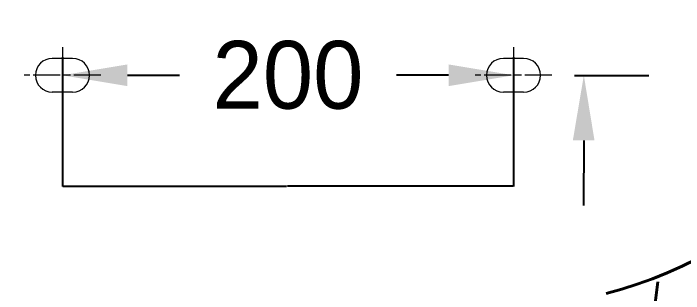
# Model space of a CAD drawing. Extents: x 63409 to 65835, y 58125 to 61555.
# Drawn here: x 64121.7 to 64418.9, y 59721.7 to 59845.8 of the extents above; entities that cross this region are included whole.
import ezdxf
from ezdxf.lldxf.tags import DXFTag

# ---------------------------------------------------------------- set-up
doc = ezdxf.new("R2010")
doc.units = 0
doc.header["$MEASUREMENT"] = 0
doc.linetypes.add('AM_ISO08W050', pattern=[18, 12, -1.5, 3, -1.5])
doc.layers.get('Defpoints').update_dxf_attribs({"linetype": 'CONTINUOUS'})
for name, color, linetype, lineweight in [('AM_3', 6, 'AM_ISO02W050', 20), ('AM_7', 4, 'AM_ISO08W050', 0), ('OUTLINE', 11, 'CONTINUOUS', 40)]:
    doc.layers.add(name, color=color, linetype=linetype, lineweight=lineweight)
doc.layers.add('Dim', color=4, linetype='CONTINUOUS')
doc.styles.add('h', font='', dxfattribs={"height": 30})
doc.styles.get("Standard").update_dxf_attribs({"font": 'txt.shx', "bigfont": 'ghs.shx'})
doc.styles.get('h').set_extended_font_data('Haansoft Batang')
tags = doc.linetypes.add('AM_ISO02W050', pattern=[7.5, 6, -1.5]).pattern_tags.tags
tags[6:7] = [DXFTag(74, 4), DXFTag(75, 0), DXFTag(340, '0'), DXFTag(46, 1.0), DXFTag(50, 0.0), DXFTag(44, 0.0), DXFTag(45, 0.0)]
tags[4:5] = [DXFTag(74, 4), DXFTag(75, 0), DXFTag(340, '0'), DXFTag(46, 1.0), DXFTag(50, 0.0), DXFTag(44, 0.0), DXFTag(45, 0.0)]
doc.dimstyles.new('SERIM', dxfattribs={"dimscale": 10, "dimtxt": 3, "dimasz": 2, "dimexe": 1, "dimexo": 1.5, "dimgap": 1, "dimtad": 1, "dimtoh": 1, "dimdec": 0, "dimdsep": 46, "dimtxsty": 'h', "dimcen": -0.3, "dimclrt": 2, "dimadec": 0, "dimazin": 0, "dimtfac": 1, "dimtdec": 0, "dimtmove": 1, "dimatfit": 3, "dimfxl": 0, "dimtolj": 1, "dimtzin": 0, "dimarcsym": 0})
doc.dimstyles.get("Standard").update_dxf_attribs({"dimtxt": 0.18, "dimasz": 0.18, "dimexe": 0.18, "dimexo": 0.0625, "dimgap": 0.09, "dimtad": 0, "dimtih": 1, "dimtoh": 1, "dimdec": 4, "dimzin": 0, "dimdsep": 46, "dimtxsty": 'Standard', "dimcen": 0.09, "dimadec": 0, "dimazin": 0, "dimtfac": 1, "dimtdec": 4, "dimtofl": 0, "dimtmove": 0, "dimatfit": 0, "dimfxl": 0, "dimtolj": 1, "dimtzin": 0, "dimarcsym": 0})
doc.dimstyles.new('Standard$0', dxfattribs={"dimtxt": 0.18, "dimasz": 0.18, "dimexe": 0.18, "dimexo": 0.0625, "dimgap": 0.09, "dimtad": 0, "dimtih": 1, "dimtoh": 1, "dimdec": 4, "dimzin": 0, "dimdsep": 46, "dimtxsty": 'Standard', "dimcen": 0.09, "dimadec": 0, "dimazin": 0, "dimtfac": 1, "dimtdec": 4, "dimtofl": 0, "dimtmove": 0, "dimatfit": 3, "dimfxl": 0, "dimtolj": 1, "dimtzin": 0, "dimarcsym": 0})

# ---------------------------------------------------------------- blocks, each defined once
blk = doc.blocks.new('*D21')
at = {"layer": 'Defpoints', "color": 0}
for p in [(64143.45454615497, 59819.03553606207), (64343.45454615498, 59819.39922324321), (64343.45454615498, 59769.3749183908)]:
    blk.add_point(p, dxfattribs=at)
at = {"layer": 'Dim', "color": 0, "lineweight": -2}
for p, q in [((64143.45454615497, 59818.97303606207), (64143.45454615497, 59769.1949183908)), ((64343.45454615498, 59819.33672324321), (64343.45454615498, 59769.1949183908)), ((64143.63454615497, 59769.3749183908), (64242.82454615497, 59769.3749183908)), ((64343.27454615498, 59769.3749183908), (64244.08454615497, 59769.3749183908))]:
    blk.add_line(p, q, dxfattribs=at)
at = {"layer": 'Dim', "color": 0}
for points in [[(64143.63454615497, 59769.4049183908), (64143.63454615497, 59769.3449183908), (64143.45454615497, 59769.3749183908)], [(64343.27454615498, 59769.4049183908), (64343.27454615498, 59769.3449183908), (64343.45454615498, 59769.3749183908)]]:
    blk.add_solid(points, dxfattribs=at)
at = {"layer": 'Dim', "color": 0, "insert": (64243.45454615497, 59769.3749183908), "char_height": 0.18, "attachment_point": 5}
blk.add_mtext('\\A1;200.0000', dxfattribs=at)
blk = doc.blocks.new('*D22')
at = {"layer": 'Defpoints', "color": 0}
for p in [(64554.39490557808, 59879.21311879138), (64642.8699366466, 59879.21311879138), (64271.97520100408, 59674.48314018423)]:
    blk.add_point(p, dxfattribs=at)
at = {"layer": 'Dim', "color": 0, "lineweight": -2}
for p, q in [((64569.39490557808, 59879.21311879138), (64652.8699366466, 59879.21311879138)), ((64642.8699366466, 59694.48314018423), (64642.8699366466, 59859.21311879138)), ((64286.97520100408, 59674.48314018423), (64652.8699366466, 59674.48314018423))]:
    blk.add_line(p, q, dxfattribs=at)
at = {"layer": 'Dim', "color": 0}
for points in [[(64639.53660331326, 59859.21311879138), (64646.20326997993, 59859.21311879138), (64642.8699366466, 59879.21311879138)], [(64639.53660331326, 59694.48314018423), (64646.20326997993, 59694.48314018423), (64642.8699366466, 59674.48314018423)]]:
    blk.add_solid(points, dxfattribs=at)
at = {"layer": 'Dim', "color": 0, "insert": (64617.8699366466, 59776.84812948777), "char_height": 30, "attachment_point": 5, "rotation": 90, "style": 'h'}
blk.add_mtext('\\A1;205', dxfattribs=at)
blk = doc.blocks.new('*D23')
at = {"layer": 'Defpoints', "color": 0}
for p in [(64143.45454615497, 59836.49198739196), (64343.45454615498, 59836.49198739196), (64343.45454615498, 59818.41172542411)]:
    blk.add_point(p, dxfattribs=at)
at = {"layer": 'Dim', "color": 0, "linetype": 'ByBlock', "lineweight": -2}
for p, q in [((64143.45454615497, 59826.49198739196), (64143.45454615497, 59789.61172542411)), ((64343.45454615498, 59826.49198739196), (64343.45454615498, 59789.61172542411)), ((64172.25454615497, 59818.41172542411), (64195.28311758355, 59818.41172542411)), ((64314.65454615498, 59818.41172542411), (64291.6259747264, 59818.41172542411))]:
    blk.add_line(p, q, dxfattribs=at)
at = {"layer": 'Dim', "color": 0}
for points in [[(64172.25454615497, 59823.21172542412), (64172.25454615497, 59813.61172542411), (64143.45454615497, 59818.41172542411)], [(64314.65454615498, 59823.21172542412), (64314.65454615498, 59813.61172542411), (64343.45454615498, 59818.41172542411)]]:
    blk.add_solid(points, dxfattribs=at)
at = {"layer": 'Dim', "color": 0, "insert": (64243.45454615497, 59818.41172542411), "char_height": 30, "attachment_point": 5, "style": 'h'}
blk.add_mtext('\\A1;200', dxfattribs=at)
blk = doc.blocks.new('*D27')
at = {"layer": 'Defpoints', "color": 0}
for p in [(64360.60425073683, 59878.49447719302), (64374.78415925932, 59878.45914596711), (64360.45454615499, 59818.41172542412)]:
    blk.add_point(p, dxfattribs=at)
at = {"layer": 'Dim', "color": 0, "linetype": 'ByBlock', "lineweight": -2}
for p, q in [((64374.8559182658, 59907.25905656845), (64374.92767727228, 59936.05896716978)), ((64374.92767727228, 59936.05896716978), (64403.72767727228, 59936.05896716979)), ((64370.60421969563, 59878.46956087132), (64403.58406986066, 59878.38738696063)), ((64370.45451511379, 59818.38680910243), (64403.43436527882, 59818.30463519174)), ((64374.562695671, 59789.57648359687), (64374.49093666452, 59760.77657299554))]:
    blk.add_line(p, q, dxfattribs=at)
at = {"layer": 'Dim', "color": 0}
for points in [[(64370.05593316557, 59907.27101640287), (64379.65590336602, 59907.24709673404), (64374.78415925932, 59878.45914596711)], [(64369.76271057077, 59789.58844343129), (64379.36268077122, 59789.56452376246), (64374.63445467748, 59818.37639419821)]]:
    blk.add_solid(points, dxfattribs=at)
at = {"layer": 'Dim', "color": 0, "insert": (64434.92767727227, 59936.05896716977), "char_height": 28.8, "attachment_point": 5}
blk.add_mtext('\\A1;60', dxfattribs=at)

msp = doc.modelspace()

# ---------------------------------------------------------------- linework, layer by layer
at = {"layer": 'AM_3', "color": 0}
for p, q in [((64147.95454615497, 59825.91172542411), (64138.95454615497, 59825.91172542411)), ((64347.95454615498, 59825.91172542411), (64338.95454615498, 59825.91172542411)), ((64147.95454615497, 59810.91172542411), (64138.95454615497, 59810.91172542411)), ((64347.95454615498, 59810.91172542411), (64338.95454615498, 59810.91172542411))]:
    msp.add_line(p, q, dxfattribs=at)
for centre, start, end in [((64138.95454615497, 59818.41172542411), 90, 270), ((64147.95454615497, 59818.41172542411), 270, 90), ((64338.95454615498, 59818.41172542411), 90, 270), ((64347.95454615498, 59818.41172542411), 270, 90)]:
    msp.add_arc(centre, 7.5, start, end, dxfattribs=at)
at = {"layer": 'AM_7', "color": 0}
for p, q in [((64143.45454615497, 59830.91172542411), (64143.45454615497, 59805.91172542411)), ((64343.45454615498, 59830.91172542411), (64343.45454615498, 59805.91172542411)), ((64160.45454615497, 59818.41172542411), (64126.45454615497, 59818.41172542411)), ((64360.45454615498, 59818.41172542411), (64326.45454615498, 59818.41172542411))]:
    msp.add_line(p, q, dxfattribs=at)
at = {"layer": 'OUTLINE', "color": 0}
for centre, radius, start, end in [((64331.26797929799, 59922.52906590284), 207.7201120965292, 284.8464172938328, 347.2069194924898), ((67653.34982764759, 60221.67714121642), 3600, 187.899868646398, 192.7539316168631), ((60841.67942363762, 60221.67714121642), 3600, 347.246068383137, 352.100131353602)]:
    msp.add_arc(centre, radius, start, end, dxfattribs=at)

# ---------------------------------------------------------------- dimensions: what is measured, and where the dimension line sits
at = {"layer": 'Dim', "color": 0}
dim = msp.add_linear_dim(base=(64374.78415925932, 59878.45914596711), p1=(64360.45454615498, 59818.41172542411), p2=(64360.60425073682, 59878.49447719302), angle=89.85723984487456, dimstyle='Standard$0', override={"dimscale": 160, "dimgap": 0.06, "dimdec": 0, "dimarcsym": 1}, dxfattribs=at)
dim.commit()
dim.dimension.update_dxf_attribs({"geometry": '*D27', "text_midpoint": (64434.92767727227, 59936.05896716977), "dimtype": 161})
dim = msp.add_linear_dim(base=(64642.8699366466, 59879.21311879138), p1=(64271.97520100405, 59674.4831401842), p2=(64554.39490557805, 59879.21311879135), angle=90, dimstyle='SERIM', override={"dimclrt": 0}, dxfattribs=at)
dim.commit()
dim.dimension.update_dxf_attribs({"geometry": '*D22', "text_midpoint": (64617.8699366466, 59776.84812948777)})
dim = msp.add_linear_dim(base=(64343.45454615498, 59818.41172542411), p1=(64143.45454615497, 59836.49198739196), p2=(64343.45454615498, 59836.49198739196), dimstyle='Standard', override={"dimscale": 160, "dimgap": 0.06, "dimdec": 0, "dimtxsty": 'h', "dimatfit": 3, "dimarcsym": 1}, dxfattribs=at)
dim.commit()
dim.dimension.update_dxf_attribs({"geometry": '*D23', "text_midpoint": (64243.45454615497, 59818.41172542411)})
dim = msp.add_linear_dim(base=(64343.45454615498, 59769.3749183908), p1=(64143.45454615497, 59819.03553606207), p2=(64343.45454615498, 59819.39922324321), dimstyle='Standard', dxfattribs=at)
dim.commit()
dim.dimension.update_dxf_attribs({"geometry": '*D21', "text_midpoint": (64243.45454615497, 59769.3749183908)})

doc.saveas('drawing.dxf')
